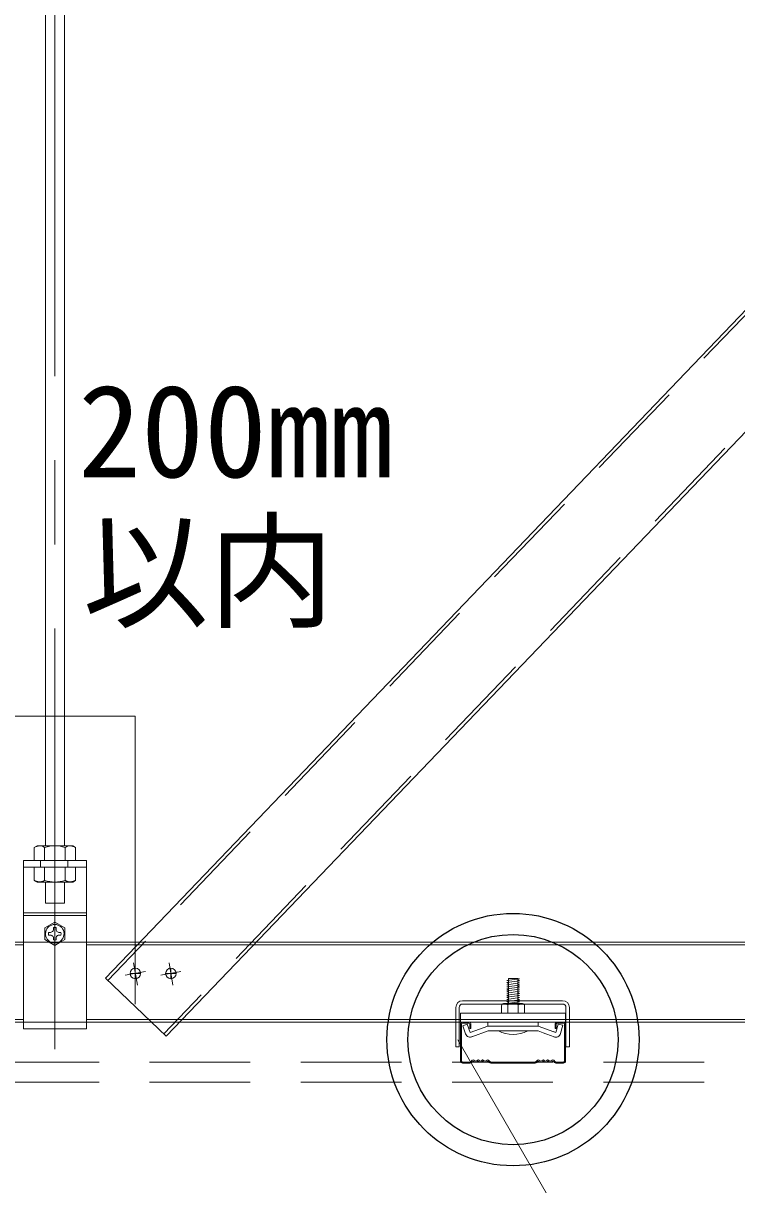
# Model space of a CAD drawing. Units: millimetres, scale not verified. Extents: x -7800 to 7800, y -5578 to 5485.
# Drawn here: x -3426 to -3087, y -1143 to -591 of the extents above; entities that cross this region are included whole.
import ezdxf
from ezdxf.enums import TextEntityAlignment as Align

# ---------------------------------------------------------------- set-up
doc = ezdxf.new("R2010")
doc.units = ezdxf.units.MM
doc.header["$LTSCALE"] = 40
doc.linetypes.add('CHAIN1', pattern=[8, 5, -1, 1, -1])
doc.linetypes.add('DASHED1', pattern=[1.8, 1.2, -0.6])
for name, color, linetype, lineweight in [('2-0_中心線', 4, 'CHAIN1', 9), ('2-1_吊り材', 4, 'Continuous', 9), ('2-2_野縁受け', 3, 'Continuous', 18), ('2-3_野縁', 7, 'Continuous', 18), ('2-4_斜め部材', 3, 'DASHED1', 18), ('2-5_寸法', 3, 'Continuous', 18), ('2-6_文字', 3, 'Continuous', 18), ('2-A_クリップ', 3, 'Continuous', 18), ('2-B_ビス', 7, 'Continuous', 18), ('2-C_パネル', 4, 'DASHED1', 9), ('2-E', 2, 'Continuous', 25)]:
    doc.layers.add(name, color=color, linetype=linetype, lineweight=lineweight)
doc.styles.add('ＭＳ ゴシック', font='')
doc.styles.get('ＭＳ ゴシック').set_extended_font_data('MS Gothic')

msp = doc.modelspace()

# ---------------------------------------------------------------- linework, layer by layer
at = {"layer": '2-0_中心線'}
for p, q in [((-3411.43, -1078.63), (-3411.43, -141.16)), ((-3372.13, -1048.19), (-3374, -1037.6)), ((-3355.19, -1048.19), (-3357.05, -1037.6)), ((-3368.34, -1041.77), (-3377.89, -1043.45)), ((-3351.4, -1041.77), (-3360.95, -1043.45))]:
    msp.add_line(p, q, dxfattribs=at)
at = {"layer": '2-1_吊り材', "color": 3, "lineweight": 18}
for p, q in [((-3415.88, -156.26), (-3415.88, -981.96)), ((-3406.88, -156.26), (-3406.88, -981.96))]:
    msp.add_line(p, q, dxfattribs=at)
at = {"layer": '2-1_吊り材', "color": 7, "lineweight": 18}
for p, q in [((-3419.87, -981.96), (-3421.18, -982.72)), ((-3421.18, -988.96), (-3421.18, -982.72)), ((-3416.28, -988.96), (-3416.28, -982.72)), ((-3406.48, -988.96), (-3406.48, -982.72)), ((-3402.9, -981.96), (-3401.58, -982.72)), ((-3401.58, -988.96), (-3401.58, -982.72)), ((-3426.38, -1068.96), (-3426.38, -988.96)), ((-3421.18, -988.96), (-3401.58, -988.96)), ((-3426.38, -1013.76), (-3396.38, -1013.76)), ((-3426.38, -1015.14), (-3396.38, -1015.14)), ((-3412.03, -1020.82), (-3412.03, -1021.38)), ((-3410.83, -1020.82), (-3410.83, -1021.63)), ((-3410.83, -1020.82), (-3410.83, -1021.38)), ((-3414.03, -1027.76), (-3416.19, -1026.51)), ((-3414.37, -1023.16), (-3413.78, -1023.16)), ((-3414.37, -1024.36), (-3413.78, -1024.36)), ((-3412.03, -1026.7), (-3412.03, -1026.14)), ((-3410.83, -1026.7), (-3410.83, -1025.88)), ((-3410.83, -1026.7), (-3410.83, -1026.14)), ((-3408.49, -1023.16), (-3409.08, -1023.16)), ((-3408.49, -1024.36), (-3409.08, -1024.36)), ((-3408.83, -1027.76), (-3406.67, -1026.51)), ((-3396.38, -1068.96), (-3426.38, -1068.96))]:
    msp.add_line(p, q, dxfattribs=at)
at = {"layer": '2-1_吊り材', "color": 7, "linetype": 'DASHED1', "lineweight": 18}
for p, q in [((-3426.38, -992.16), (-3396.38, -992.16)), ((-3401.58, -992.16), (-3421.18, -992.16)), ((-3421.18, -992.16), (-3421.18, -998.4)), ((-3418.21, -988.96), (-3418.21, -992.16)), ((-3416.28, -992.16), (-3416.28, -998.4)), ((-3406.48, -992.16), (-3406.48, -998.4)), ((-3405.21, -988.96), (-3405.21, -992.16)), ((-3401.58, -992.16), (-3401.58, -998.4)), ((-3419.87, -999.16), (-3421.18, -998.4)), ((-3402.9, -999.16), (-3419.87, -999.16)), ((-3415.88, -999.16), (-3415.88, -1009.2)), ((-3406.88, -999.16), (-3406.88, -1009.2)), ((-3402.9, -999.16), (-3401.58, -998.4)), ((-3415.88, -1009.2), (-3406.88, -1009.2)), ((-3396.38, -1027.76), (-3426.38, -1027.76)), ((-3411.43, -1029.26), (-3414.03, -1027.76)), ((-3411.43, -1029.26), (-3408.83, -1027.76)), ((-3396.38, -1065.76), (-3426.38, -1065.76))]:
    msp.add_line(p, q, dxfattribs=at)
at = {"layer": '2-1_吊り材', "color": 7, "lineweight": 18}
for points in [[(-3419.87, -981.96), (-3415.72, -981.96), (-3402.9, -981.96)], [(-3426.38, -988.96), (-3396.38, -988.96), (-3396.38, -1068.96)], [(-3411.43, -1018.26), (-3416.19, -1021.01), (-3416.19, -1026.51)], [(-3411.43, -1018.26), (-3406.67, -1021.01), (-3406.67, -1026.51)]]:
    msp.add_lwpolyline(points, dxfattribs=at)
for centre, radius, start, end in [((-3417.98, -988.73), 6.81, 96.3429, 118.0413), ((-3418.9, -986.84), 4.88, 57.5712, 88.0446), ((-3411.38, -998.17), 16.22, 72.412, 107.588), ((-3403.87, -986.84), 4.88, 91.9554, 122.4288), ((-3404.79, -988.73), 6.81, 61.9587, 83.6571), ((-3411.43, -1023.76), 4.4, 294.6199, 245.3801), ((-3413.63, -1021.56), 1.6, 264.363, 6.6734), ((-3411.43, -1023.76), 3, 78.463, 101.537), ((-3409.24, -1021.56), 1.6, 173.3265, 275.637), ((-3411.43, -1023.76), 3, 168.463, 191.5133), ((-3413.63, -1025.96), 1.6, 353.3265, 95.637), ((-3411.43, -1023.76), 3, 258.463, 281.537), ((-3409.24, -1025.96), 1.6, 84.363, 186.6735), ((-3411.43, -1023.76), 3, 348.4867, 11.537)]:
    msp.add_arc(centre, radius, start, end, dxfattribs=at)
at = {"layer": '2-1_吊り材', "color": 7, "linetype": 'DASHED1', "lineweight": 18}
for centre, radius, start, end in [((-3417.98, -992.39), 6.81, 241.9587, 263.6571), ((-3418.9, -994.28), 4.88, 271.9554, 302.4288), ((-3411.38, -982.94), 16.22, 252.412, 287.588), ((-3403.87, -994.28), 4.88, 237.5712, 268.0446), ((-3404.79, -992.39), 6.81, 276.3429, 298.0413), ((-3411.43, -1023.76), 4.4, 245.3801, 294.6199)]:
    msp.add_arc(centre, radius, start, end, dxfattribs=at)
at = {"layer": '2-2_野縁受け'}
for p, q in [((-3705.44, -1028.96), (-3426.38, -1028.96)), ((-3701.75, -1027.76), (-3426.38, -1027.76)), ((-3396.38, -1027.76), (-2526.38, -1027.76)), ((-3396.38, -1028.96), (-2250.81, -1028.96)), ((-4296.38, -1065.76), (-3426.38, -1065.76)), ((-3814.85, -1064.56), (-3426.38, -1064.56)), ((-3396.38, -1064.56), (-2250.81, -1064.56)), ((-3396.38, -1065.76), (-3385.02, -1065.76)), ((-3385.02, -1065.76), (-3354.17, -1065.76)), ((-3354.17, -1065.76), (-2526.38, -1065.76))]:
    msp.add_line(p, q, dxfattribs=at)
at = {"layer": '2-3_野縁'}
for p, q in [((-3214.38, -1065.76), (-3217.38, -1065.76)), ((-3172.38, -1065.76), (-3169.38, -1065.76)), ((-3218.38, -1066.76), (-3218.38, -1084.29)), ((-3217.88, -1084.24), (-3217.88, -1066.76)), ((-3214.38, -1066.26), (-3217.38, -1066.26)), ((-3213.88, -1068.76), (-3213.88, -1066.76)), ((-3213.88, -1068.76), (-3213.38, -1068.76)), ((-3213.38, -1068.76), (-3213.38, -1066.76)), ((-3173.38, -1068.76), (-3173.38, -1066.76)), ((-3172.88, -1068.76), (-3173.38, -1068.76)), ((-3172.88, -1068.76), (-3172.88, -1066.76)), ((-3172.38, -1066.26), (-3169.38, -1066.26)), ((-3168.88, -1084.28), (-3168.88, -1066.76)), ((-3168.38, -1066.76), (-3168.38, -1084.21)), ((-3217.38, -1084.76), (-3213.8, -1084.76)), ((-3217.38, -1084.76), (-3213.8, -1084.76)), ((-3213.8, -1085.26), (-3217.38, -1085.26)), ((-3213.8, -1085.26), (-3217.38, -1085.26)), ((-3213.45, -1084.61), (-3212.74, -1083.91)), ((-3212.74, -1083.91), (-3213.45, -1084.61)), ((-3212.38, -1084.26), (-3213.09, -1084.97)), ((-3212.38, -1084.26), (-3213.09, -1084.97)), ((-3205.38, -1084.26), (-3204.68, -1084.97)), ((-3205.03, -1083.91), (-3204.32, -1084.61)), ((-3203.97, -1084.76), (-3193.38, -1084.76)), ((-3203.97, -1085.26), (-3193.38, -1085.26)), ((-3182.8, -1084.76), (-3193.38, -1084.76)), ((-3182.8, -1085.26), (-3193.38, -1085.26)), ((-3181.74, -1083.91), (-3182.44, -1084.61)), ((-3181.38, -1084.26), (-3182.09, -1084.97)), ((-3174.38, -1084.26), (-3173.68, -1084.97)), ((-3174.38, -1084.26), (-3173.68, -1084.97)), ((-3173.32, -1084.61), (-3174.03, -1083.91)), ((-3174.03, -1083.91), (-3173.32, -1084.61)), ((-3169.38, -1084.76), (-3172.97, -1084.76)), ((-3169.38, -1084.76), (-3172.97, -1084.76)), ((-3172.97, -1085.26), (-3169.38, -1085.26)), ((-3172.97, -1085.26), (-3169.38, -1085.26))]:
    msp.add_line(p, q, dxfattribs=at)
for centre, radius, start, end in [((-3217.38, -1066.76), 1, 90.003, 180.003), ((-3214.38, -1066.76), 1, 0.003, 90.003), ((-3172.38, -1066.76), 1, 89.997, 179.997), ((-3169.38, -1066.76), 1, 359.997, 89.997), ((-3217.38, -1066.76), 0.5, 90.003, 180.003), ((-3214.38, -1066.76), 0.5, 0.003, 90.003), ((-3172.38, -1066.76), 0.5, 89.997, 179.997), ((-3169.38, -1066.76), 0.5, 359.997, 89.997), ((-3217.38, -1084.26), 1, 177.476, 270), ((-3217.38, -1084.26), 1, 177.476, 270), ((-3217.38, -1084.26), 0.5, 177.476, 270), ((-3217.38, -1084.26), 0.5, 177.476, 270), ((-3213.8, -1084.26), 0.5, 270, 315), ((-3213.8, -1084.26), 0.5, 270, 315), ((-3213.8, -1084.26), 1, 270, 315), ((-3213.8, -1084.26), 1, 270, 315), ((-3212.38, -1084.26), 0.5, 46.3972, 135), ((-3211.13, -1082.95), 1.81, 226.3972, 313.6028), ((-3211.13, -1082.95), 1.31, 226.3972, 313.6028), ((-3209.88, -1084.26), 0.5, 36.8699, 133.6028), ((-3208.88, -1083.51), 1.25, 216.8699, 323.1301), ((-3208.88, -1083.51), 0.75, 216.8699, 323.1301), ((-3207.88, -1084.26), 0.5, 36.8699, 143.1301), ((-3207.88, -1084.26), 0.5, 46.3972, 143.1301), ((-3206.63, -1082.95), 1.81, 226.3972, 313.6028), ((-3206.63, -1082.95), 1.31, 226.3972, 313.6028), ((-3205.38, -1084.26), 0.5, 45, 133.6028), ((-3203.97, -1084.26), 1, 225, 270), ((-3203.97, -1084.26), 0.5, 225, 270), ((-3182.8, -1084.26), 0.5, 270, 315), ((-3182.8, -1084.26), 1, 270, 315), ((-3181.38, -1084.26), 0.5, 46.3972, 135), ((-3180.13, -1082.95), 1.81, 226.3972, 313.6028), ((-3180.13, -1082.95), 1.31, 226.3972, 313.6028), ((-3178.88, -1084.26), 0.5, 36.8699, 143.1301), ((-3178.88, -1084.26), 0.5, 36.8699, 133.6028), ((-3177.88, -1083.51), 1.25, 216.8699, 323.1301), ((-3177.88, -1083.51), 0.75, 216.8699, 323.1301), ((-3176.88, -1084.26), 0.5, 46.3972, 143.1301), ((-3175.63, -1082.95), 1.81, 226.3972, 313.6028), ((-3175.63, -1082.95), 1.31, 226.3972, 313.6028), ((-3174.38, -1084.26), 0.5, 45, 133.6028), ((-3172.97, -1084.26), 1, 225, 270), ((-3172.97, -1084.26), 1, 225, 270), ((-3172.97, -1084.26), 0.5, 225, 270), ((-3172.97, -1084.26), 0.5, 225, 270), ((-3169.38, -1084.26), 1, 270, 2.524), ((-3169.38, -1084.26), 1, 270, 2.524), ((-3169.38, -1084.26), 0.5, 270, 2.524), ((-3169.38, -1084.26), 0.5, 270, 2.524)]:
    msp.add_arc(centre, radius, start, end, dxfattribs=at)
at = {"layer": '2-4_斜め部材'}
for p, q in [((-2570.93, -195.85), (-3386.13, -1045.92)), ((-2544.37, -221.32), (-3359.57, -1071.39))]:
    msp.add_line(p, q, dxfattribs=at)
at = {"layer": '2-5_寸法'}
for p, q in [((-2572.09, -194.74), (-3387.28, -1044.82)), ((-2543.22, -222.42), (-3358.41, -1072.5)), ((-3387.28, -1044.82), (-3358.41, -1072.5))]:
    msp.add_line(p, q, dxfattribs=at)
at = {"layer": '2-5_寸法', "color": 4, "lineweight": 9}
for p, q in [((-3448.71, -920.24), (-3411.41, -920.24)), ((-3411.41, -920.24), (-3373.11, -920.24)), ((-3373.11, -920.24), (-3373.11, -1057.23))]:
    msp.add_line(p, q, dxfattribs=at)
at = {"layer": '2-6_文字', "color": 7}
msp.add_line((-3219.6, -1074.12), (-3099.71, -1281.76), dxfattribs=at)
at = {"layer": '2-A_クリップ'}
for p, q in [((-3190.35, -1045.12), (-3196.35, -1045.97)), ((-3196.35, -1045.97), (-3195.6, -1046.36)), ((-3190.35, -1046.12), (-3196.35, -1046.97)), ((-3196.35, -1046.97), (-3195.6, -1047.36)), ((-3195.6, -1056.98), (-3195.6, -1044.97)), ((-3195.6, -1044.97), (-3191.1, -1044.97)), ((-3190.35, -1045.12), (-3191.1, -1044.97)), ((-3191.1, -1056.98), (-3191.1, -1045)), ((-3190.35, -1046.12), (-3191.1, -1045.73)), ((-3190.35, -1047.12), (-3191.1, -1046.73)), ((-3190.35, -1048.12), (-3191.1, -1047.73)), ((-3190.35, -1049.12), (-3191.1, -1048.73)), ((-3190.35, -1050.12), (-3191.1, -1049.73)), ((-3190.35, -1051.12), (-3191.1, -1050.73)), ((-3190.35, -1052.12), (-3191.1, -1051.73)), ((-3190.35, -1053.12), (-3191.1, -1052.73)), ((-3190.35, -1054.12), (-3191.1, -1053.73)), ((-3190.35, -1055.12), (-3191.1, -1054.73)), ((-3220.57, -1058.77), (-3220.57, -1077.55)), ((-3218.97, -1058.77), (-3218.97, -1077.55)), ((-3169.77, -1055.57), (-3217.37, -1055.57)), ((-3169.77, -1057.17), (-3217.37, -1057.17)), ((-3198.85, -1057.98), (-3198.85, -1061.48)), ((-3198.18, -1057.14), (-3198.65, -1057.38)), ((-3198.18, -1057.14), (-3198.65, -1057.38)), ((-3197.85, -1056.98), (-3188.85, -1056.98)), ((-3197.49, -1057.07), (-3195.85, -1057.48)), ((-3197.49, -1057.07), (-3195.85, -1057.48)), ((-3196.35, -1055.97), (-3195.6, -1056.36)), ((-3190.35, -1056.12), (-3196.35, -1056.97)), ((-3190.35, -1056.12), (-3196.35, -1056.97)), ((-3195.85, -1057.48), (-3195.85, -1057.5)), ((-3195.85, -1057.5), (-3195.85, -1061.48)), ((-3191.13, -1057.37), (-3190.85, -1057.47)), ((-3190.35, -1056.12), (-3191.1, -1055.73)), ((-3190.35, -1056.12), (-3191.1, -1055.73)), ((-3190.63, -1056.98), (-3191.1, -1056.73)), ((-3190.63, -1056.98), (-3191.1, -1056.73)), ((-3189.21, -1057.07), (-3190.85, -1057.47)), ((-3189.21, -1057.07), (-3190.85, -1057.47)), ((-3188.53, -1057.14), (-3188.06, -1057.37)), ((-3188.53, -1057.14), (-3188.06, -1057.37)), ((-3187.85, -1057.98), (-3187.85, -1061.48)), ((-3168.17, -1058.77), (-3168.17, -1077.55)), ((-3166.57, -1058.77), (-3166.57, -1077.55)), ((-3218.35, -1061.48), (-3168.35, -1061.48)), ((-3218.35, -1061.48), (-3218.35, -1065.78)), ((-3218.35, -1065.78), (-3168.35, -1065.78)), ((-3205.35, -1065.78), (-3205.35, -1067.67)), ((-3198.85, -1061.48), (-3187.85, -1061.48)), ((-3181.35, -1065.78), (-3181.35, -1067.67)), ((-3168.35, -1065.78), (-3168.35, -1061.48)), ((-3168.35, -1064.58), (-3168.17, -1064.58)), ((-3168.35, -1065.78), (-3168.17, -1065.78)), ((-3215.14, -1066.77), (-3217.31, -1067.55)), ((-3216.11, -1070.84), (-3217.31, -1067.55)), ((-3215.91, -1071.4), (-3217.31, -1067.55)), ((-3213.71, -1070.71), (-3215.14, -1066.77)), ((-3205.35, -1067.67), (-3213.71, -1070.71)), ((-3212.94, -1072.77), (-3205.24, -1069.97)), ((-3205.35, -1067.67), (-3193.35, -1067.67)), ((-3186.35, -1069.97), (-3200.35, -1069.97)), ((-3181.36, -1067.67), (-3193.35, -1067.67)), ((-3181.36, -1067.67), (-3193.35, -1067.67)), ((-3181.36, -1067.67), (-3193.35, -1067.67)), ((-3193.35, -1069.97), (-3184.21, -1069.97)), ((-3193.35, -1069.97), (-3183.62, -1069.97)), ((-3193.35, -1069.97), (-3182.14, -1069.97)), ((-3183.87, -1069.97), (-3182.14, -1069.97)), ((-3183.37, -1069.97), (-3181.46, -1069.97)), ((-3178.22, -1071.15), (-3181.46, -1069.97)), ((-3181.36, -1067.67), (-3173.96, -1070.36)), ((-3173.77, -1072.77), (-3178.96, -1070.88)), ((-3174.25, -1070.26), (-3173, -1070.71)), ((-3170.75, -1071.21), (-3169.69, -1067.25)), ((-3218.97, -1077.55), (-3220.57, -1077.55)), ((-3166.57, -1077.55), (-3168.17, -1077.55))]:
    msp.add_line(p, q, dxfattribs=at)
for points in [[(-3190.35, -1047.12), (-3196.35, -1047.97), (-3195.6, -1048.36)], [(-3190.35, -1048.12), (-3196.35, -1048.97), (-3195.6, -1049.36)], [(-3190.35, -1049.12), (-3196.35, -1049.97), (-3195.6, -1050.36)], [(-3190.35, -1050.12), (-3196.35, -1050.97), (-3195.6, -1051.36)], [(-3190.35, -1051.12), (-3196.35, -1051.97), (-3195.6, -1052.36)], [(-3190.35, -1052.12), (-3196.35, -1052.97), (-3195.6, -1053.36)], [(-3190.35, -1053.12), (-3196.35, -1053.97), (-3195.6, -1054.36)], [(-3190.35, -1054.12), (-3196.35, -1054.97), (-3195.6, -1055.36)], [(-3190.35, -1055.12), (-3196.35, -1055.97), (-3195.6, -1056.36)], [(-3191.13, -1057.37), (-3190.85, -1057.47), (-3190.85, -1061.48)], [(-3213.71, -1070.71), (-3215.14, -1066.77), (-3217.31, -1067.55)], [(-3193.35, -1069.97), (-3204.57, -1069.97), (-3205.24, -1069.97)], [(-3173, -1070.71), (-3171.91, -1066.66), (-3169.69, -1067.25)]]:
    msp.add_lwpolyline(points, dxfattribs=at)
for centre, radius, start, end in [((-3217.37, -1058.77), 3.2, 90, 180), ((-3217.37, -1058.77), 1.6, 90, 180), ((-3197.85, -1057.98), 1, 90, 180), ((-3197.74, -1058.04), 1, 75.942, 116.6021), ((-3197.74, -1058.04), 1, 75.942, 116.6021), ((-3193.35, -1063.48), 6.5, 70.0181, 112.6198), ((-3193.35, -1063.48), 6.5, 70.0181, 112.6198), ((-3188.97, -1058.04), 1, 63.7347, 103.8602), ((-3188.97, -1058.04), 1, 63.7347, 103.8602), ((-3188.85, -1057.98), 1, 0, 90), ((-3169.77, -1058.77), 3.2, 0, 90), ((-3169.77, -1058.77), 1.6, 0, 90), ((-3193.35, -1055.97), 15.65, 243.4349, 296.565), ((-3172.97, -1070.61), 2.3, 245, 345), ((-3213.75, -1070.61), 2.3, 200, 300)]:
    msp.add_arc(centre, radius, start, end, dxfattribs=at)
at = {"layer": '2-B_ビス'}
for p, q in [((-3375.61, -1042.61), (-3370.61, -1042.61)), ((-3375.61, -1042.61), (-3370.61, -1042.61)), ((-3373.11, -1040.11), (-3373.11, -1045.11)), ((-3358.67, -1042.61), (-3353.67, -1042.61)), ((-3358.67, -1042.61), (-3353.67, -1042.61)), ((-3356.17, -1040.11), (-3356.17, -1045.11))]:
    msp.add_line(p, q, dxfattribs=at)
for centre in [(-3373.11, -1042.61), (-3356.17, -1042.61)]:
    msp.add_circle(centre, 2.5, dxfattribs=at)
at = {"layer": '2-C_パネル'}
for p, q in [((-4590.39, -1084.76), (-2250.81, -1084.76)), ((-4590.39, -1094.26), (-2250.81, -1094.26))]:
    msp.add_line(p, q, dxfattribs=at)
at = {"layer": '2-E'}
for radius in [60, 50]:
    msp.add_circle((-3193.38, -1074.09), radius, dxfattribs=at)

# ---------------------------------------------------------------- texts
at = {"layer": '2-5_寸法', "color": 7, "style": 'ＭＳ ゴシック'}
for s, p in [('200mm', (-3400.29, -819.89)), ('以内', (-3398.24, -886.71))]:
    msp.add_text(s, height=43.99, dxfattribs=at).set_placement(p, align=Align.BOTTOM_LEFT)

doc.saveas('drawing.dxf')
